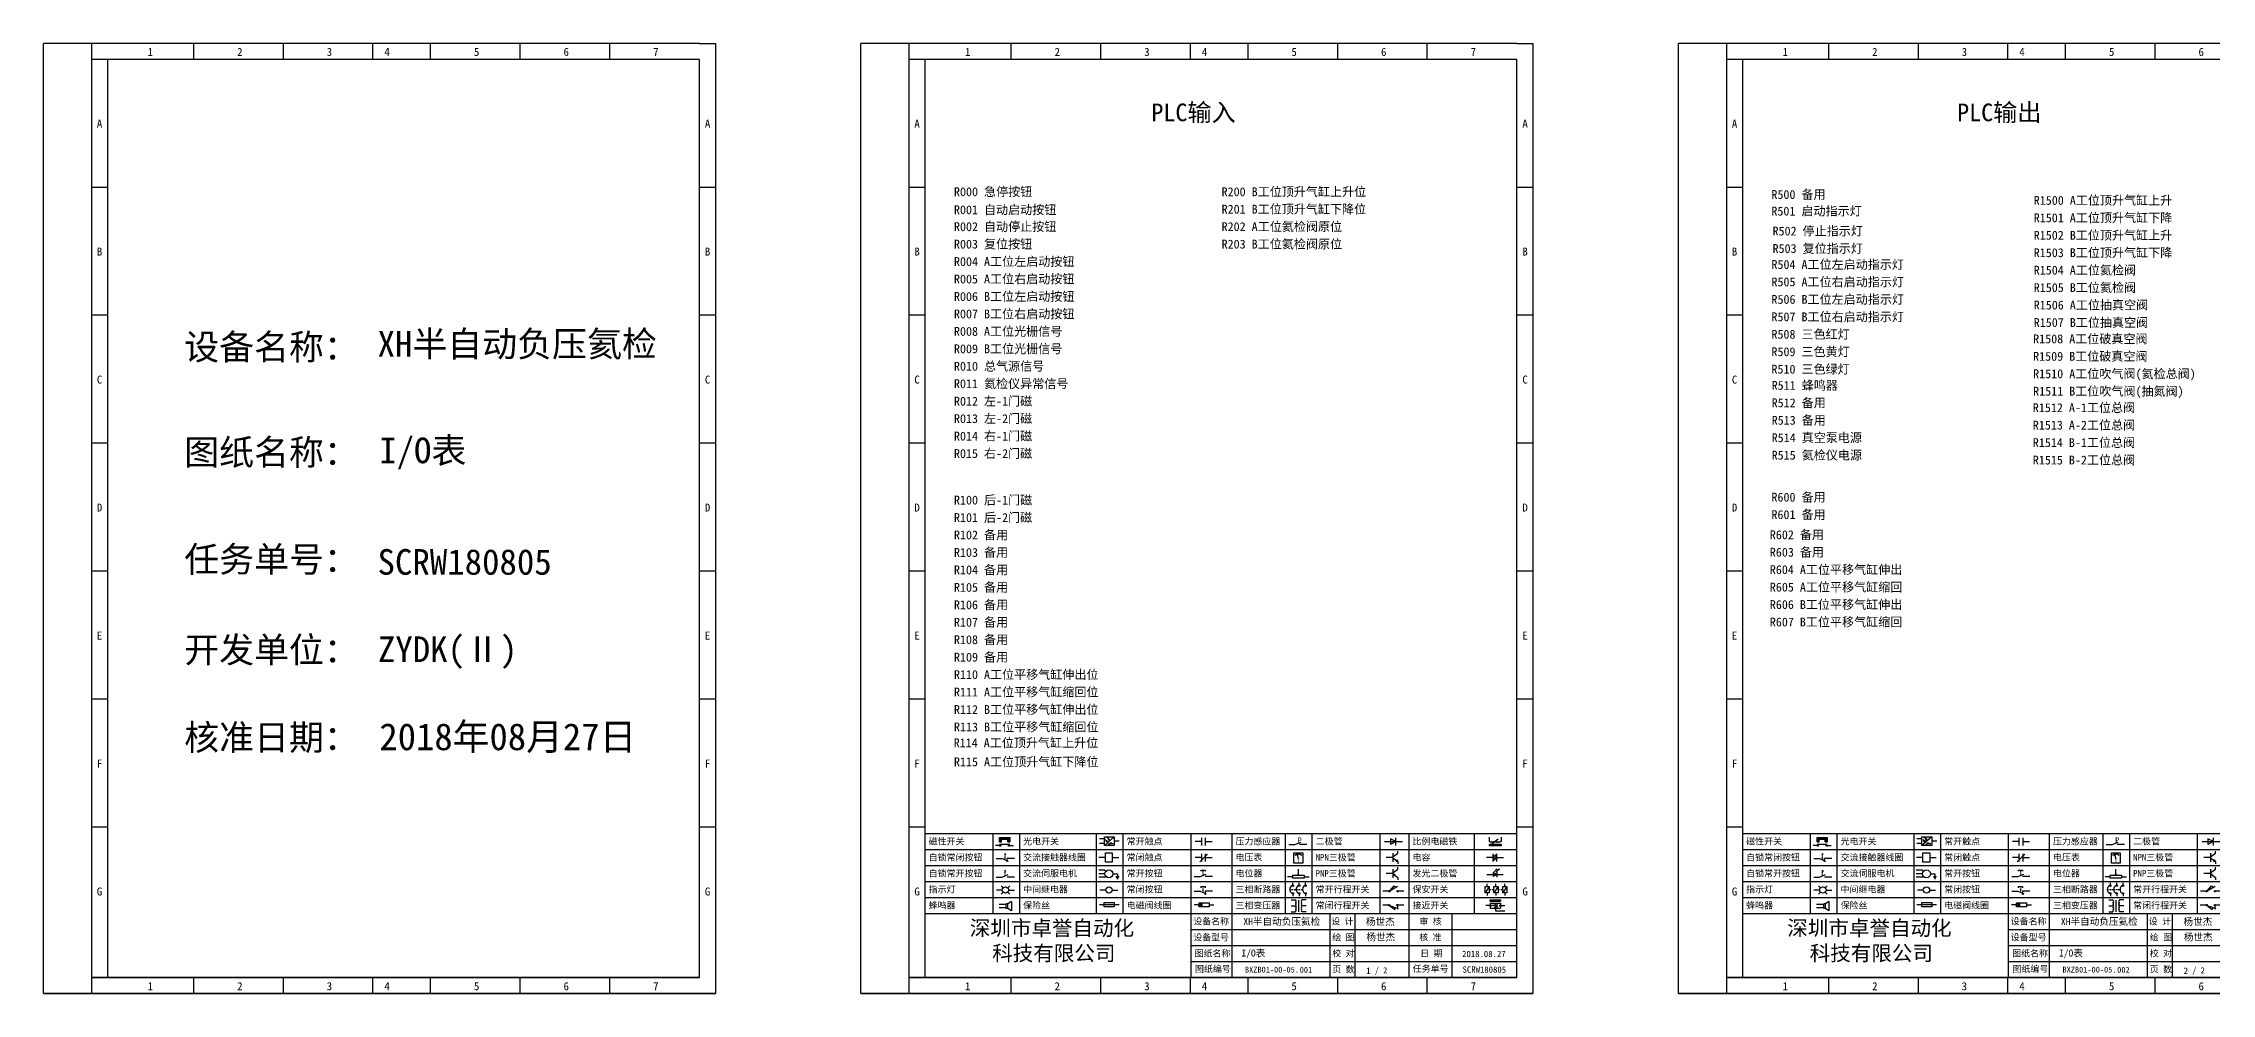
# Model space of a CAD drawing. Header units: millimetres. Extents: x 17694 to 24039, y 10083 to 11109.
# Drawn here: x 22580 to 23325, y 10746 to 11073 of the extents above; entities that cross this region are included whole.
import ezdxf

# ---------------------------------------------------------------- set-up
doc = ezdxf.new("R2010")
doc.units = ezdxf.units.MM
doc.layers.add('AE_BOR', color=1, linetype='Continuous')
doc.layers.add('电气图内容', color=7, linetype='Continuous')
doc.styles.get("Standard").update_dxf_attribs({"font": ''})
doc.styles.add('汉字', font='')
doc.styles.get('Standard').set_extended_font_data('SimSun')
doc.styles.get('汉字').set_extended_font_data('新宋体')

# ---------------------------------------------------------------- blocks, each defined once
blk = doc.blocks.new('磁性开关')
at = {"linetype": 'ByBlock'}
h = blk.add_hatch(dxfattribs=at)
h.set_pattern_fill('ANSI31', color=256, scale=0.1, style=0)
h.paths.add_polyline_path([(-1910.88, -776.69), (-1910.88, -775.29), (-1907.69, -775.29), (-1907.69, -776.69), (-1908.31, -776.69), (-1908.31, -775.79), (-1910.25, -775.79), (-1910.25, -776.69)])
for p, q in [((-1910.91, -777.81), (-1912.09, -777.81)), ((-1910.88, -776.69), (-1910.88, -775.29)), ((-1910.88, -775.29), (-1907.69, -775.29)), ((-1910.88, -776.69), (-1910.25, -776.69)), ((-1910.88, -777.39), (-1907.69, -777.39)), ((-1910.25, -776.69), (-1910.25, -775.79)), ((-1910.25, -775.79), (-1908.31, -775.79)), ((-1908.31, -776.69), (-1908.31, -775.79)), ((-1908.31, -776.69), (-1907.69, -776.69)), ((-1907.69, -775.29), (-1907.69, -776.69)), ((-1907.66, -777.81), (-1906.48, -777.81))]:
    blk.add_line(p, q, dxfattribs=at)
for centre in [(-1910.68, -777.81), (-1907.88, -777.81)]:
    blk.add_circle(centre, 0.225, dxfattribs=at)
blk = doc.blocks.new('*U8')
at = {"linetype": 'ByBlock'}
for p, q in [((-1911.92, -782.07), (-1910.06, -782.07)), ((-1910.06, -782.07), (-1908.18, -782.88)), ((-1909.23, -780.45), (-1909.23, -780.67)), ((-1909.23, -780.45), (-1908.92, -780.84)), ((-1909.23, -780.84), (-1909.23, -781.05)), ((-1909.23, -781.23), (-1909.23, -781.44)), ((-1909.23, -781.61), (-1909.23, -781.83)), ((-1909.23, -782), (-1909.23, -782.21)), ((-1909.23, -782.38), (-1909.23, -782.43)), ((-1908.52, -783.07), (-1908.52, -782.07)), ((-1906.25, -782.07), (-1908.52, -782.07))]:
    blk.add_line(p, q, dxfattribs=at)
blk = doc.blocks.new('常开按钮')
at = {"linetype": 'ByBlock'}
for p, q in [((-1909.9, -785.68), (-1908.56, -785.68)), ((-1909.9, -785.68), (-1909.9, -786.07)), ((-1909.23, -785.68), (-1909.23, -785.89)), ((-1908.56, -785.68), (-1908.56, -786.07)), ((-1911.92, -787.73), (-1910.06, -787.73)), ((-1910.06, -787.73), (-1908.18, -786.93)), ((-1909.23, -786.06), (-1909.23, -786.28)), ((-1909.23, -786.45), (-1909.23, -786.67)), ((-1909.23, -786.84), (-1909.23, -787.05)), ((-1909.23, -787.22), (-1909.23, -787.38)), ((-1906.25, -787.73), (-1908.52, -787.73))]:
    blk.add_line(p, q, dxfattribs=at)
blk = doc.blocks.new('*U11')
at = {"linetype": 'ByBlock'}
for p, q in [((-1910.06, -792.89), (-1908.18, -792.08)), ((-1908.88, -791.17), (-1909.23, -790.71)), ((-1909.23, -790.71), (-1909.23, -790.92)), ((-1909.23, -791.09), (-1909.23, -791.31)), ((-1909.23, -791.48), (-1909.23, -791.69)), ((-1909.23, -791.86), (-1909.23, -792.08)), ((-1909.23, -792.25), (-1909.23, -792.47)), ((-1911.92, -792.89), (-1910.06, -792.89)), ((-1906.25, -792.89), (-1908.52, -792.89))]:
    blk.add_line(p, q, dxfattribs=at)
blk = doc.blocks.new('蜂鸣器')
at = {"linetype": 'ByBlock'}
for p, q in [((-1908.8, -796.48), (-1911.01, -796.48)), ((-1908.8, -797.46), (-1911.01, -797.46)), ((-1908.25, -796.26), (-1908.8, -796.26)), ((-1908.8, -797.68), (-1908.8, -796.26)), ((-1908.25, -797.68), (-1908.8, -797.68)), ((-1907.17, -795.53), (-1908.25, -796.26)), ((-1908.25, -797.68), (-1908.25, -796.26)), ((-1907.17, -798.41), (-1908.25, -797.68)), ((-1907.17, -795.53), (-1907.17, -798.41))]:
    blk.add_line(p, q, dxfattribs=at)
blk = doc.blocks.new('光电开关')
at = {"linetype": 'ByBlock'}
h = blk.add_hatch(dxfattribs=at)
h.set_pattern_fill('ANSI31', color=256, scale=0.01, style=0)
h.set_pattern_definition([(45, (0.172267, 0), (-0.0224506403, 0.0224506403), [])])
h.paths.add_polyline_path([(-1882.44, -776.34), (-1882.5, -775.91), (-1882.68, -776.07)])
h.paths.add_polyline_path([(-1882.86, -776.23), (-1882.44, -776.34), (-1882.68, -776.07)])
h.paths.add_polyline_path([(-1883.05, -776.88), (-1883.11, -776.45), (-1883.29, -776.61)])
h.paths.add_polyline_path([(-1883.47, -776.77), (-1883.05, -776.88), (-1883.29, -776.61)])
for p, q in [((-1884.01, -775.96), (-1885.56, -775.96)), ((-1884.01, -777.39), (-1885.56, -777.39)), ((-1880.91, -775.3), (-1884.01, -778.05)), ((-1883.75, -776.09), (-1883.05, -776.88)), ((-1883.11, -776.45), (-1883.47, -776.77)), ((-1883.05, -776.88), (-1883.47, -776.77)), ((-1883.14, -775.55), (-1882.44, -776.34)), ((-1883.05, -776.88), (-1883.11, -776.45)), ((-1882.5, -775.91), (-1882.86, -776.23)), ((-1882.44, -776.34), (-1882.86, -776.23)), ((-1882.78, -777.47), (-1882.23, -777.47)), ((-1882.44, -776.34), (-1882.5, -775.91)), ((-1882.23, -777.47), (-1882.23, -777.14)), ((-1882.23, -777.14), (-1881.78, -777.14)), ((-1881.78, -777.47), (-1881.78, -777.14)), ((-1881.23, -777.47), (-1881.78, -777.47)), ((-1879.37, -776.67), (-1880.91, -776.67))]:
    blk.add_line(p, q, dxfattribs=at)
blk.add_lwpolyline([(-1884.01, -775.3), (-1880.91, -775.3), (-1880.91, -778.05), (-1884.01, -778.05)], close=True, dxfattribs=at)
blk = doc.blocks.new('交流接触器线圈')
at = {"linetype": 'ByBlock'}
for p, q in [((-1880.82, -781.77), (-1882.87, -781.77)), ((-1878.72, -781.77), (-1876.67, -781.77))]:
    blk.add_line(p, q, dxfattribs=at)
blk.add_lwpolyline([(-1880.82, -780.28), (-1878.72, -780.28), (-1878.72, -783.26), (-1880.82, -783.26)], close=True, dxfattribs=at)
blk = doc.blocks.new('交流伺服电机')
at = {"linetype": 'ByBlock'}
for p, q in [((-1880.97, -785.75), (-1882.94, -785.75)), ((-1880.97, -785.75), (-1880.65, -786.03)), ((-1880.97, -786.85), (-1882.94, -786.85)), ((-1880.97, -787.94), (-1882.94, -787.94)), ((-1880.97, -787.94), (-1880.65, -787.67)), ((-1878.49, -786.85), (-1877.07, -786.85)), ((-1877.54, -787.72), (-1876.59, -787.72)), ((-1877.38, -788.01), (-1876.75, -788.01)), ((-1877.23, -788.29), (-1876.9, -788.29)), ((-1877.07, -786.85), (-1877.07, -787.72))]:
    blk.add_line(p, q, dxfattribs=at)
blk.add_circle((-1879.73, -786.85), 1.24, dxfattribs=at)
blk = doc.blocks.new('中间继电器')
at = {"linetype": 'ByBlock'}
for p, q in [((-1880.72, -791.92), (-1882.54, -791.92)), ((-1878.74, -791.92), (-1876.92, -791.92))]:
    blk.add_line(p, q, dxfattribs=at)
blk.add_circle((-1879.73, -791.92), 0.992, dxfattribs=at)
blk = doc.blocks.new('保险丝')
at = {"linetype": 'ByBlock'}
blk.add_line((-1882.72, -796.49), (-1876.55, -796.49), dxfattribs=at)
blk.add_lwpolyline([(-1881.2, -795.86), (-1878.06, -795.86), (-1878.06, -797.12), (-1881.2, -797.12)], close=True, dxfattribs=at)
blk = doc.blocks.new('指示灯')
at = {"linetype": 'ByBlock'}
for p, q in [((-1854.25, -776.92), (-1856.06, -776.92)), ((-1854.62, -775.59), (-1853.97, -776.23)), ((-1854.62, -778.25), (-1853.97, -777.61)), ((-1851.9, -775.59), (-1852.54, -776.23)), ((-1851.9, -778.25), (-1852.54, -777.61)), ((-1852.26, -776.92), (-1850.45, -776.92))]:
    blk.add_line(p, q, dxfattribs=at)
blk.add_circle((-1853.26, -776.92), 0.992, dxfattribs=at)
blk = doc.blocks.new('常开触点')
at = {"linetype": 'ByBlock'}
for p, q in [((-1853.82, -781.77), (-1855.88, -781.77)), ((-1853.82, -782.99), (-1853.82, -780.56)), ((-1852.6, -782.99), (-1852.6, -780.56)), ((-1852.6, -781.77), (-1850.55, -781.77))]:
    blk.add_line(p, q, dxfattribs=at)
blk = doc.blocks.new('常闭触点')
at = {"linetype": 'ByBlock'}
for p, q in [((-1852.01, -785.66), (-1854.43, -788.1)), ((-1853.82, -787.99), (-1853.82, -785.56)), ((-1852.6, -787.99), (-1852.6, -785.56)), ((-1853.82, -786.77), (-1855.88, -786.77)), ((-1852.6, -786.77), (-1850.55, -786.77))]:
    blk.add_line(p, q, dxfattribs=at)
blk = doc.blocks.new('常闭按钮')
at = {"linetype": 'ByBlock'}
for p, q in [((-1856.13, -792.28), (-1854.28, -792.28)), ((-1854.28, -792.28), (-1852.4, -793.09)), ((-1854.11, -790.83), (-1852.77, -790.83)), ((-1854.11, -790.83), (-1854.11, -791.22)), ((-1853.44, -790.83), (-1853.44, -791.04)), ((-1853.44, -791.21), (-1853.44, -791.43)), ((-1853.44, -791.6), (-1853.44, -791.82)), ((-1853.44, -791.99), (-1853.44, -792.2)), ((-1853.44, -792.37), (-1853.44, -792.53)), ((-1852.77, -790.83), (-1852.77, -791.22)), ((-1850.47, -792.28), (-1852.73, -792.28)), ((-1852.73, -792.28), (-1852.73, -793.43))]:
    blk.add_line(p, q, dxfattribs=at)
blk = doc.blocks.new('电磁阀线圈')
at = {"linetype": 'ByBlock'}
for p, q in [((-1854.61, -796.54), (-1856.17, -796.54)), ((-1854.61, -795.92), (-1853.75, -797.16)), ((-1853.75, -795.92), (-1854.61, -797.16)), ((-1853.75, -795.92), (-1853.75, -797.16)), ((-1851.53, -796.54), (-1849.97, -796.54))]:
    blk.add_line(p, q, dxfattribs=at)
blk.add_lwpolyline([(-1854.61, -795.92), (-1851.53, -795.92), (-1851.53, -797.16), (-1854.61, -797.16)], close=True, dxfattribs=at)
blk = doc.blocks.new('电容')
at = {"linetype": 'ByBlock'}
for p, q in [((-1756.08, -781.77), (-1758.13, -781.77)), ((-1756.08, -782.99), (-1756.08, -780.56)), ((-1754.86, -780.79), (-1756.08, -781.55)), ((-1754.86, -781.44), (-1756.08, -782.2)), ((-1754.86, -781.99), (-1756.08, -782.75)), ((-1754.86, -782.99), (-1754.86, -780.56)), ((-1754.86, -781.77), (-1752.81, -781.77))]:
    blk.add_line(p, q, dxfattribs=at)
blk = doc.blocks.new('电压表')
at = {"linetype": 'ByBlock'}
for p, q in [((-1814.84, -780.75), (-1814.91, -781.13)), ((-1814.6, -781.05), (-1814.91, -781.13)), ((-1814.84, -780.75), (-1814.46, -782.26)), ((-1814.84, -780.75), (-1814.6, -781.05))]:
    blk.add_line(p, q, dxfattribs=at)
blk.add_lwpolyline([(-1815.84, -780.34), (-1813.07, -780.34), (-1813.07, -783.49), (-1815.84, -783.49)], close=True, dxfattribs=at)
blk.add_arc((-1814.46, -782.26), 1.56, 46.83135, 133.16865, dxfattribs=at)
at = {"linetype": 'ByBlock', "insert": (-1814.7, -782.39), "char_height": 0.75, "width": 0.6768, "attachment_point": 1}
blk.add_mtext('V', dxfattribs=at)
blk = doc.blocks.new('电位器')
at = {"linetype": 'ByBlock'}
for p, q in [((-1814.45, -787.3), (-1814.45, -785.39)), ((-1816.21, -787.75), (-1817.79, -787.75)), ((-1814.45, -787.3), (-1814.62, -786.96)), ((-1814.62, -786.96), (-1814.27, -786.96)), ((-1814.45, -787.3), (-1814.27, -786.96)), ((-1812.68, -787.75), (-1811.1, -787.75))]:
    blk.add_line(p, q, dxfattribs=at)
blk.add_lwpolyline([(-1816.21, -787.3), (-1812.68, -787.3), (-1812.68, -788.2), (-1816.21, -788.2)], close=True, dxfattribs=at)
blk = doc.blocks.new('三相断路器')
at = {"linetype": 'ByBlock'}
for p, q in [((-1817.14, -791.74), (-1816.72, -791.74)), ((-1816.45, -791.74), (-1816.03, -791.74)), ((-1816.17, -790.33), (-1816.17, -789.7)), ((-1815.76, -791.74), (-1815.34, -791.74)), ((-1815.07, -791.74), (-1814.65, -791.74)), ((-1814.38, -791.74), (-1813.96, -791.74)), ((-1814.17, -790.33), (-1814.17, -789.7)), ((-1813.69, -791.74), (-1813.27, -791.74)), ((-1812.18, -790.33), (-1812.18, -789.7)), ((-1816.17, -793.19), (-1816.17, -793.83)), ((-1814.17, -793.19), (-1814.17, -793.83)), ((-1812.18, -793.19), (-1812.18, -793.83))]:
    blk.add_line(p, q, dxfattribs=at)
for centre in [(-1816.17, -790.55), (-1814.17, -790.55), (-1812.18, -790.55), (-1816.17, -792.98), (-1814.17, -792.98), (-1812.18, -792.98)]:
    blk.add_circle(centre, 0.219, dxfattribs=at)
for centre in [(-1815.81, -791.74), (-1813.82, -791.74), (-1811.83, -791.74)]:
    blk.add_arc(centre, 1.32, 115.57905, 244.42095, dxfattribs=at)
blk = doc.blocks.new('三相变压器')
at = {"linetype": 'ByBlock'}
for p, q in [((-1816.69, -795.03), (-1815.37, -795.03)), ((-1816.69, -796.87), (-1815.37, -796.87)), ((-1816.69, -798.71), (-1815.37, -798.71)), ((-1815.37, -795.03), (-1815.37, -795.24)), ((-1815.37, -798.71), (-1815.37, -798.5)), ((-1814.34, -798.7), (-1814.34, -795.04)), ((-1812, -795.03), (-1813.32, -795.03)), ((-1813.32, -795.03), (-1813.32, -795.24)), ((-1812, -796.87), (-1813.32, -796.87)), ((-1813.32, -798.71), (-1813.32, -798.5)), ((-1812, -798.71), (-1813.32, -798.71))]:
    blk.add_line(p, q, dxfattribs=at)
for centre, start, end in [((-1815.37, -795.51), 270, 90), ((-1815.37, -796.06), 270, 90), ((-1815.37, -796.6), 270, 90), ((-1815.37, -797.14), 270, 90), ((-1815.37, -797.68), 270, 90), ((-1815.37, -798.23), 270, 90), ((-1813.32, -795.51), 90, 270), ((-1813.32, -796.06), 90, 270), ((-1813.32, -796.6), 90, 270), ((-1813.32, -797.14), 90, 270), ((-1813.32, -797.68), 90, 270), ((-1813.32, -798.23), 90, 270)]:
    blk.add_arc(centre, 0.271, start, end, dxfattribs=at)
blk = doc.blocks.new('二极管')
at = {"linetype": 'ByBlock'}
for p, q in [((-1787.52, -776.77), (-1781.92, -776.77)), ((-1783.97, -776.77), (-1785.69, -775.9)), ((-1785.69, -775.9), (-1785.69, -777.65)), ((-1783.97, -776.77), (-1785.69, -777.65)), ((-1783.97, -777.99), (-1783.97, -775.56))]:
    blk.add_line(p, q, dxfattribs=at)
blk = doc.blocks.new('NPN三极管')
at = {"linetype": 'ByBlock'}
for p, q in [((-1785.73, -781.97), (-1787.81, -781.97)), ((-1785.73, -780.61), (-1785.73, -783.32)), ((-1785.73, -781.82), (-1784.15, -780.66)), ((-1785.73, -782.11), (-1784.15, -783.27)), ((-1784.41, -782.73), (-1784.74, -783.18)), ((-1784.15, -783.27), (-1784.74, -783.18)), ((-1784.15, -783.27), (-1784.41, -782.73)), ((-1784.15, -780.66), (-1784.15, -779.98)), ((-1784.15, -783.27), (-1784.15, -783.96))]:
    blk.add_line(p, q, dxfattribs=at)
blk = doc.blocks.new('发光二极管')
at = {"linetype": 'ByBlock'}
for p, q in [((-1755.78, -785.92), (-1754.89, -785.14)), ((-1754.89, -785.14), (-1755.2, -785.22)), ((-1755.2, -785.22), (-1755.01, -785.43)), ((-1755.08, -785.92), (-1754.18, -785.14)), ((-1754.89, -785.14), (-1755.01, -785.43)), ((-1754.84, -787.63), (-1754.84, -785.92)), ((-1754.18, -785.14), (-1754.49, -785.22)), ((-1754.49, -785.22), (-1754.31, -785.43)), ((-1754.18, -785.14), (-1754.31, -785.43)), ((-1758.01, -786.77), (-1752.89, -786.77)), ((-1754.84, -786.77), (-1756.04, -786.16)), ((-1756.04, -786.16), (-1756.04, -787.39)), ((-1754.84, -786.77), (-1756.04, -787.39))]:
    blk.add_line(p, q, dxfattribs=at)
blk = doc.blocks.new('PNP三极管')
at = {"linetype": 'ByBlock'}
for p, q in [((-1784.9, -785.38), (-1784.9, -788.09)), ((-1784.9, -786.59), (-1783.32, -785.43)), ((-1783.32, -785.43), (-1783.32, -784.75)), ((-1784.9, -786.74), (-1786.98, -786.74)), ((-1784.9, -786.88), (-1783.32, -788.04)), ((-1784.9, -786.88), (-1784.31, -786.97)), ((-1784.9, -786.88), (-1784.64, -787.42)), ((-1784.31, -786.97), (-1784.64, -787.42)), ((-1783.32, -788.04), (-1783.32, -788.73))]:
    blk.add_line(p, q, dxfattribs=at)
blk = doc.blocks.new('常开行程开关')
at = {"linetype": 'ByBlock'}
for p, q in [((-1786.29, -792.3), (-1788.01, -792.3)), ((-1785.89, -792.17), (-1784.52, -790.62)), ((-1785.89, -792.17), (-1783.43, -790.72)), ((-1784.52, -790.62), (-1784.19, -791.17)), ((-1781.48, -792.3), (-1783.21, -792.3))]:
    blk.add_line(p, q, dxfattribs=at)
for centre in [(-1786.07, -792.3), (-1783.42, -792.3)]:
    blk.add_circle(centre, 0.219, dxfattribs=at)
blk = doc.blocks.new('常闭行程开关')
at = {"linetype": 'ByBlock'}
for p, q in [((-1786.34, -796.62), (-1788.07, -796.62)), ((-1785.93, -796.72), (-1783.25, -797.7)), ((-1785.93, -796.72), (-1784.3, -798)), ((-1784.3, -798), (-1784.08, -797.4)), ((-1783.48, -796.84), (-1783.48, -797.85)), ((-1781.54, -796.62), (-1783.26, -796.62))]:
    blk.add_line(p, q, dxfattribs=at)
for centre in [(-1786.12, -796.62), (-1783.48, -796.62)]:
    blk.add_circle(centre, 0.219, dxfattribs=at)
blk = doc.blocks.new('比例电磁阀')
at = {"linetype": 'ByBlock'}
for p, q in [((-1757.26, -775.38), (-1757.26, -776.71)), ((-1757.26, -776.71), (-1757.05, -776.71)), ((-1753.6, -777.73), (-1757.25, -777.73)), ((-1757.25, -778.13), (-1757.25, -777.73)), ((-1753.6, -778.13), (-1757.25, -778.13)), ((-1754.5, -775.98), (-1756.35, -777.44)), ((-1756.35, -777.44), (-1756.25, -777.25)), ((-1756.35, -777.44), (-1756.15, -777.38)), ((-1756.15, -777.38), (-1756.25, -777.25)), ((-1753.58, -776.71), (-1753.8, -776.71)), ((-1753.6, -777.73), (-1753.6, -778.13)), ((-1753.58, -775.38), (-1753.58, -776.71))]:
    blk.add_line(p, q, dxfattribs=at)
for centre in [(-1756.78, -776.71), (-1756.24, -776.71), (-1755.7, -776.71), (-1755.15, -776.71), (-1754.61, -776.71), (-1754.07, -776.71)]:
    blk.add_arc(centre, 0.271, 180, 0, dxfattribs=at)
blk = doc.blocks.new('保安开关')
at = {"linetype": 'ByBlock'}
for p, q in [((-1757.33, -790.79), (-1758.6, -792.81)), ((-1757.96, -790.79), (-1757.96, -789.97)), ((-1757.33, -791.8), (-1756.72, -791.8)), ((-1756.35, -791.8), (-1755.89, -791.8)), ((-1754.54, -790.79), (-1755.81, -792.81)), ((-1755.17, -790.79), (-1755.17, -789.97)), ((-1754.52, -791.8), (-1754.06, -791.8)), ((-1753.69, -791.8), (-1753.08, -791.8)), ((-1751.75, -790.79), (-1753.02, -792.81)), ((-1752.39, -790.79), (-1752.39, -789.97)), ((-1757.96, -792.81), (-1757.96, -793.62)), ((-1755.17, -792.81), (-1755.17, -793.62)), ((-1752.39, -792.81), (-1752.39, -793.62))]:
    blk.add_line(p, q, dxfattribs=at)
for points in [[(-1758.6, -790.79), (-1757.33, -790.79), (-1757.33, -792.81), (-1758.6, -792.81)], [(-1755.81, -790.79), (-1754.54, -790.79), (-1754.54, -792.81), (-1755.81, -792.81)], [(-1753.02, -790.79), (-1751.75, -790.79), (-1751.75, -792.81), (-1753.02, -792.81)]]:
    blk.add_lwpolyline(points, close=True, dxfattribs=at)
blk = doc.blocks.new('接近开关')
at = {"linetype": 'ByBlock'}
h = blk.add_hatch(dxfattribs=at)
h.set_pattern_fill('ANSI31', color=256, scale=0.01, style=0)
h.set_pattern_definition([(45, (-89.131516, -30.795668), (-0.0224506403, 0.0224506403), [])])
h.paths.add_polyline_path([(-1516.96, -1123.35), (-1516.96, -1122.85), (-1513.76, -1122.85), (-1513.76, -1123.35)])
for p, q in [((-1517.18, -1124.71), (-1518.36, -1124.71)), ((-1516.96, -1123.35), (-1516.96, -1122.85)), ((-1516.96, -1122.85), (-1513.76, -1122.85)), ((-1516.96, -1123.35), (-1513.76, -1123.35)), ((-1516.96, -1123.95), (-1513.76, -1123.95)), ((-1516.96, -1123.95), (-1516.96, -1125.47)), ((-1515.91, -1124.71), (-1516.45, -1124.71)), ((-1515.11, -1124.31), (-1515.91, -1124.71)), ((-1515.11, -1125.11), (-1515.91, -1124.71)), ((-1515.33, -1124.53), (-1515.17, -1124.53)), ((-1515.25, -1124.45), (-1515.25, -1124.61)), ((-1515.11, -1124.31), (-1515.11, -1125.11)), ((-1515.11, -1124.48), (-1514.58, -1124.48)), ((-1513.76, -1122.85), (-1513.76, -1123.35)), ((-1513.76, -1123.95), (-1513.76, -1125.47)), ((-1513.54, -1124.71), (-1512.36, -1124.71)), ((-1516.96, -1125.47), (-1513.76, -1125.47)), ((-1515.36, -1125.69), (-1515.36, -1126.36)), ((-1515.36, -1126.36), (-1512.36, -1126.36)), ((-1515.33, -1124.88), (-1515.17, -1124.88)), ((-1515.11, -1124.94), (-1514.58, -1124.94))]:
    blk.add_line(p, q, dxfattribs=at)
for centre in [(-1516.96, -1124.71), (-1513.76, -1124.71), (-1515.36, -1125.47)]:
    blk.add_circle(centre, 0.225, dxfattribs=at)
blk = doc.blocks.new('压力感应器')
at = {"linetype": 'ByBlock'}
for p, q in [((-1817.44, -777.73), (-1815.59, -777.73)), ((-1815.59, -777.73), (-1813.71, -776.93)), ((-1811.78, -777.73), (-1814.05, -777.73))]:
    blk.add_line(p, q, dxfattribs=at)
at = {"linetype": 'ByBlock', "insert": (-1814.65, -775.48), "char_height": 1.68, "width": 1.2242, "attachment_point": 1}
blk.add_mtext('{\\fNSimSun|b0|i0|c134|p49;P}', dxfattribs=at)
blk = doc.blocks.new('卓誉电控竖A4')
at = {"linetype": 'ByBlock'}
for p, q in [((15, 0), (15, -297)), ((205, -5), (15, -5)), ((20, -5), (20, -292)), ((205, -292), (15, -292)), ((15, -292), (205, -292))]:
    blk.add_line(p, q, dxfattribs=at)
for points in [[(25, -5), (20, -5)], [(25, -5), (20, -5)], [(47, -5), (47, 0)], [(75, -5), (75, 0)], [(103, -5), (103, 0)], [(121, -5), (121, 0)], [(149, -5), (149, 0)], [(177, -5), (177, 0)], [(205, -292), (205, -5)], [(20, -45), (15, -45)], [(210, -45), (205, -45)], [(20, -85), (15, -85)], [(210, -85), (205, -85)], [(20, -125), (15, -125)], [(210, -125), (205, -125)], [(20, -165), (15, -165)], [(210, -165), (205, -165)], [(20, -205), (15, -205)], [(210, -205), (205, -205)], [(20, -245), (15, -245)], [(20, -247), (205, -247)], [(41.19, -247), (41.19, -272)], [(49.53, -247), (49.53, -272)], [(73.56, -247), (73.56, -272)], [(81.89, -247), (81.89, -272)], [(103.09, -247), (103.09, -292)], [(115.88, -247), (115.88, -292)], [(132.61, -247), (132.61, -272)], [(140.95, -247), (140.95, -272)], [(162.14, -247), (162.14, -272)], [(171.19, -247), (171.19, -272)], [(191.67, -247), (191.67, -272)], [(210, -245), (205, -245)], [(20, -252), (205, -252)], [(20, -257), (205, -257)], [(20, -262), (205, -262)], [(20, -267), (205, -267)], [(20, -272), (205, -272)], [(103.09, -277), (205, -277)], [(146.52, -272), (146.52, -292)], [(154.33, -272), (154.33, -292)], [(171.19, -272), (171.19, -292)], [(184.65, -272.12), (184.65, -292.12)], [(103.09, -282), (205, -282)], [(103.09, -287), (205, -287)], [(47, -297), (47, -292)], [(75, -297), (75, -292)], [(103, -297), (103, -292)], [(121, -297), (121, -292)], [(149, -297), (149, -292)], [(177, -297), (177, -292)]]:
    blk.add_lwpolyline(points, dxfattribs=at)
at = {"layer": 'AE_BOR', "linetype": 'ByBlock'}
for p, q in [((0, -297), (0, 0)), ((20, 0), (0, 0)), ((205, 0), (20, 0)), ((205, 0), (210, 0)), ((210, 0), (210, -297)), ((210, -297), (0, -297)), ((0, -297), (210, -297))]:
    blk.add_line(p, q, dxfattribs=at)
at = {"linetype": 'ByBlock'}
for name, p in [('磁性开关', (1954.21, 527.09)), ('光电开关', (1960.1, 527.3)), ('光电开关', (1960.1, 527.3)), ('常开触点', (1960.32, 532.3)), ('压力感应器', (1951.16, 527.3)), ('二极管', (1951.16, 527.3)), ('比例电磁阀', (1953.64, 527.3)), ('*U8', (1954.21, 527.3)), ('交流接触器线圈', (1957.26, 527.3)), ('常闭触点', (1960.32, 532.3)), ('电压表', (1951.16, 527.3)), ('NPN三极管', (1951.98, 527.53)), ('PNP三极管', (1951.16, 527.3)), ('电容', (1953.64, 527.3)), ('*U11', (1954.21, 532.3)), ('指示灯', (1898.43, 512.3)), ('交流伺服电机', (1957.26, 527.3)), ('中间继电器', (1957.26, 527.3)), ('常开按钮', (2016.1, 527.3)), ('常闭按钮', (1960.32, 527.3)), ('电位器', (1951.16, 527.3)), ('三相断路器', (1951.16, 527.3)), ('常开行程开关', (1951.16, 527.3)), ('保安开关', (1953.64, 527.3)), ('发光二极管', (1953.64, 527.01)), ('蜂鸣器', (1954.21, 527.3)), ('保险丝', (1957.26, 527.3)), ('电磁阀线圈', (1960.32, 527.3)), ('三相变压器', (1951.16, 527.3)), ('常闭行程开关', (1951.16, 527.3)), ('接近开关', (1713.64, 855.22))]:
    blk.add_blockref(name, p, dxfattribs=at)
at = {"linetype": 'ByBlock', "char_height": 2.5, "attachment_point": 1}
for s, insert, width in [('{\\fKaiTi_GB2312|b0|i0|c134|p0;1}', (32.54, -1.43), 11.7517), ('{\\fKaiTi_GB2312|b0|i0|c134|p0;2}', (60.54, -1.43), 11.7517), ('{\\fKaiTi_GB2312|b0|i0|c134|p0;3}', (88.54, -1.43), 11.7517), ('{\\fKaiTi_GB2312|b0|i0|c134|p0;4}', (106.54, -1.43), 11.7517), ('{\\fKaiTi_GB2312|b0|i0|c134|p0;5}', (134.54, -1.43), 11.7517), ('{\\fKaiTi_GB2312|b0|i0|c134|p0;6}', (162.54, -1.43), 11.7517), ('{\\fKaiTi_GB2312|b0|i0|c134|p0;7}', (190.54, -1.43), 11.7517), ('{\\fKaiTi_GB2312|b0|i0|c134|p0;A}', (16.71, -23.83), 5), ('{\\fKaiTi_GB2312|b0|i0|c134|p0;A}', (206.71, -23.83), 5), ('{\\fKaiTi_GB2312|b0|i0|c134|p0;B}', (16.71, -63.83), 5), ('{\\fKaiTi_GB2312|b0|i0|c134|p0;B}', (206.71, -63.83), 5), ('{\\fKaiTi_GB2312|b0|i0|c134|p0;C}', (16.71, -103.83), 5), ('{\\fKaiTi_GB2312|b0|i0|c134|p0;C}', (206.71, -103.83), 5), ('{\\fKaiTi_GB2312|b0|i0|c134|p0;D}', (16.71, -143.83), 5), ('{\\fKaiTi_GB2312|b0|i0|c134|p0;D}', (206.71, -143.83), 5), ('{\\fKaiTi_GB2312|b0|i0|c134|p0;E}', (16.71, -183.83), 5), ('{\\fKaiTi_GB2312|b0|i0|c134|p0;E}', (206.71, -183.83), 5), ('{\\fKaiTi_GB2312|b0|i0|c134|p0;F}', (16.71, -223.83), 5), ('{\\fKaiTi_GB2312|b0|i0|c134|p0;F}', (206.71, -223.83), 5), ('{\\fKaiTi_GB2312|b0|i0|c134|p0;G}', (16.71, -263.83), 5), ('{\\fKaiTi_GB2312|b0|i0|c134|p0;G}', (206.71, -263.83), 5), ('{\\fKaiTi_GB2312|b0|i0|c134|p0;1}', (32.54, -293.43), 11.7517), ('{\\fKaiTi_GB2312|b0|i0|c134|p0;2}', (60.54, -293.43), 11.7517), ('{\\fKaiTi_GB2312|b0|i0|c134|p0;3}', (88.54, -293.43), 11.7517), ('{\\fKaiTi_GB2312|b0|i0|c134|p0;4}', (106.54, -293.43), 11.7517), ('{\\fKaiTi_GB2312|b0|i0|c134|p0;5}', (134.54, -293.43), 11.7517), ('{\\fKaiTi_GB2312|b0|i0|c134|p0;6}', (162.54, -293.43), 11.7517), ('{\\fKaiTi_GB2312|b0|i0|c134|p0;7}', (190.54, -293.43), 11.7517)]:
    blk.add_mtext(s, dxfattribs=dict(at, insert=insert, width=width))
at = {"char_height": 2, "attachment_point": 1, "style": '汉字'}
for s, insert in [('{\\fKaiTi_GB2312|b0|i0|c134|p49;磁性开关}', (21.19, -248.4)), ('{\\fKaiTi_GB2312|b0|i0|c134|p49;光电开关}', (50.71, -248.4)), ('{\\fKaiTi_GB2312|b0|i0|c134|p49;常开触点}', (83.08, -248.4)), ('{\\fKaiTi_GB2312|b0|i0|c134|p49;压力感应器}', (117.07, -248.4)), ('{\\fKaiTi_GB2312|b0|i0|c134|p49;二极管}', (142.13, -248.4)), ('{\\fKaiTi_GB2312|b0|i0|c134|p49;比例电磁铁}', (172.38, -248.4)), ('{\\fKaiTi_GB2312|b0|i0|c134|p49;自锁常闭按钮}', (21.19, -253.4)), ('{\\fKaiTi_GB2312|b0|i0|c134|p49;交流接触器线圈}', (50.71, -253.4)), ('{\\fKaiTi_GB2312|b0|i0|c134|p49;常闭触点}', (83.08, -253.4)), ('{\\fKaiTi_GB2312|b0|i0|c134|p49;电压表}', (117.07, -253.4)), ('{\\fKaiTi_GB2312|b0|i0|c134|p49;NPN三极管}', (142.13, -253.4)), ('{\\fKaiTi_GB2312|b0|i0|c134|p49;电容}', (172.38, -253.4)), ('{\\fKaiTi_GB2312|b0|i0|c134|p49;指示灯}', (21.19, -263.4)), ('{\\fKaiTi_GB2312|b0|i0|c134|p49;自锁常开按钮}', (21.19, -258.4)), ('{\\fKaiTi_GB2312|b0|i0|c134|p49;交流伺服电机}', (50.71, -258.4)), ('{\\fKaiTi_GB2312|b0|i0|c134|p49;中间继电器}', (50.71, -263.4)), ('{\\fKaiTi_GB2312|b0|i0|c134|p49;常开按钮}', (83.08, -258.4)), ('{\\fKaiTi_GB2312|b0|i0|c134|p49;常闭按钮}', (83.08, -263.4)), ('{\\fKaiTi_GB2312|b0|i0|c134|p49;三相断路器}', (117.07, -263.4)), ('{\\fKaiTi_GB2312|b0|i0|c134|p49;电位器}', (117.07, -258.4)), ('{\\fKaiTi_GB2312|b0|i0|c134|p49;PNP三极管}', (142.13, -258.4)), ('{\\fKaiTi_GB2312|b0|i0|c134|p49;常开行程开关}', (142.13, -263.4)), ('{\\fKaiTi_GB2312|b0|i0|c134|p49;保安开关}', (172.38, -263.4)), ('{\\fKaiTi_GB2312|b0|i0|c134|p49;发光二极管}', (172.38, -258.4)), ('{\\fKaiTi_GB2312|b0|i0|c134|p49;蜂鸣器}', (21.19, -268.4)), ('{\\fKaiTi_GB2312|b0|i0|c134|p49;保险丝}', (50.71, -268.4)), ('{\\fKaiTi_GB2312|b0|i0|c134|p49;电磁阀线圈}', (83.08, -268.4)), ('{\\fKaiTi_GB2312|b0|i0|c134|p49;三相变压器}', (117.07, -268.4)), ('{\\fKaiTi_GB2312|b0|i0|c134|p49;常闭行程开关}', (142.13, -268.4)), ('{\\fKaiTi_GB2312|b0|i0|c134|p49;接近开关}', (172.38, -268.4)), ('{\\fKaiTi_GB2312|b0|i0|c134|p0;设备名称}', (103.85, -273.4)), ('{\\fKaiTi_GB2312|b0|i0|c134|p0;设 计}', (146.98, -273.4)), ('{\\fKaiTi_GB2312|b0|i0|c134|p0;审 核}', (174.56, -273.4)), ('{\\fKaiTi_GB2312|b0|i0|c134|p0;设备型号}', (103.85, -278.4)), ('{\\fKaiTi_GB2312|b0|i0|c134|p0;图纸名称}', (104.3, -283.4)), ('{\\fKaiTi_GB2312|b0|i0|c134|p0;校 对}', (147.31, -283.4)), ('{\\fKaiTi_GB2312|b0|i0|c134|p0;绘 图}', (147.31, -278.4)), ('{\\fKaiTi_GB2312|b0|i0|c134|p0;核 准}', (174.49, -278.4)), ('{\\fKaiTi_GB2312|b0|i0|c134|p0;日 期}', (174.8, -283.4)), ('{\\fKaiTi_GB2312|b0|i0|c134|p0;图纸编号}', (104.4, -288.28)), ('{\\fKaiTi_GB2312|b0|i0|c134|p0;页 数}', (147.31, -288.4)), ('{\\fKaiTi_GB2312|b0|i0|c134|p0;任务单号}', (172.46, -288.2))]:
    blk.add_mtext(s, dxfattribs=dict(at, insert=insert))
at = {"color": 0, "lineweight": -2}
for s, insert, char_height, width, attachment_point in [('\\pi2.2025;深圳市卓誉自动化\\P\\pi9.2099;科技有限公司', (31.83, -274.14), 4.7064, 57.4048, 1), ('{\\C256;BXZB01-00-05.}', (128.47, -289.5), 1.8182, 30.6409, 5)]:
    blk.add_mtext(s, dxfattribs=dict(at, insert=insert, char_height=char_height, width=width, attachment_point=attachment_point))
at = {"insert": (119.53, -273.33), "char_height": 2.2, "width": 30.1279, "attachment_point": 1, "style": '汉字'}
blk.add_mtext('XH半自动负压氦检', dxfattribs=at)
for s, insert, char_height, width, attachment_point in [('杨世杰', (157.84, -273.39), 2.2, 11.5284, 1), ('{\\fKaiTi_GB2312|b0|i0|c134|p49;I/O表}', (118.92, -283.21), 2.2, 19.1254, 1), ('杨世杰', (157.96, -278.21), 2.2, 11.8367, 1), ('{\\fKaiTi_GB2312|b0|i0|c134|p49;2018.08.27}', (187.88, -283.59), 2, 15.8259, 1), ('{\\fKaiTi_GB2312|b0|i0|c134|p49;/ 2}', (160.59, -288.77), 1.92, 6.0997, 1), ('{\\fKaiTi_GB2312|b0|i0|c134|p49;SCRW180805}', (194.82, -289.5), 2, 20.3537, 5)]:
    blk.add_mtext(s, dxfattribs=dict(insert=insert, char_height=char_height, width=width, attachment_point=attachment_point))

msp = doc.modelspace()

# ---------------------------------------------------------------- linework, layer by layer
at = {"linetype": 'ByBlock'}
for p, q in [((22596.117, 11072.701), (22596.117, 10746.001)), ((22805.117, 11067.201), (22596.117, 11067.201)), ((22601.617, 11067.201), (22601.617, 10751.501)), ((22596.117, 10751.501), (22805.117, 10751.501)), ((22805.117, 10751.501), (22596.117, 10751.501))]:
    msp.add_line(p, q, dxfattribs=at)
for points in [[(22631.317, 11067.201), (22631.317, 11072.701)], [(22662.117, 11067.201), (22662.117, 11072.701)], [(22692.917, 11067.201), (22692.917, 11072.701)], [(22712.717, 11067.201), (22712.717, 11072.701)], [(22743.517, 11067.201), (22743.517, 11072.701)], [(22774.317, 11067.201), (22774.317, 11072.701)], [(22607.117, 11067.201), (22601.617, 11067.201)], [(22607.117, 11067.201), (22601.617, 11067.201)], [(22805.117, 10751.501), (22805.117, 11067.201)], [(22601.617, 11023.201), (22596.117, 11023.201)], [(22810.617, 11023.201), (22805.117, 11023.201)], [(22601.617, 10979.201), (22596.117, 10979.201)], [(22810.617, 10979.201), (22805.117, 10979.201)], [(22601.617, 10935.201), (22596.117, 10935.201)], [(22810.617, 10935.201), (22805.117, 10935.201)], [(22601.617, 10891.201), (22596.117, 10891.201)], [(22810.617, 10891.201), (22805.117, 10891.201)], [(22601.617, 10847.201), (22596.117, 10847.201)], [(22810.617, 10847.201), (22805.117, 10847.201)], [(22601.617, 10803.201), (22596.117, 10803.201)], [(22810.617, 10803.201), (22805.117, 10803.201)], [(22631.317, 10746.001), (22631.317, 10751.501)], [(22662.117, 10746.001), (22662.117, 10751.501)], [(22692.917, 10746.001), (22692.917, 10751.501)], [(22712.717, 10746.001), (22712.717, 10751.501)], [(22743.517, 10746.001), (22743.517, 10751.501)], [(22774.317, 10746.001), (22774.317, 10751.501)]]:
    msp.add_lwpolyline(points, dxfattribs=at)
at = {"layer": 'AE_BOR', "linetype": 'ByBlock'}
for p, q in [((22579.617, 10746.001), (22579.617, 11072.701)), ((22601.617, 11072.701), (22579.617, 11072.701)), ((22805.117, 11072.701), (22601.617, 11072.701)), ((22805.117, 11072.701), (22810.617, 11072.701)), ((22810.617, 11072.701), (22810.617, 10746.001)), ((22810.617, 10746.001), (22579.617, 10746.001)), ((22579.617, 10746.001), (22810.617, 10746.001))]:
    msp.add_line(p, q, dxfattribs=at)

# ---------------------------------------------------------------- block references
at = {"xscale": 1.1, "yscale": 1.1, "zscale": 1.1}
for p in [(22860.617, 11072.701), (23141.617, 11072.701)]:
    msp.add_blockref('卓誉电控竖A4', p, dxfattribs=at)

# ---------------------------------------------------------------- texts
at = {"linetype": 'ByBlock', "char_height": 2.75, "attachment_point": 1}
for s, insert, width in [('{\\fKaiTi_GB2312|b0|i0|c134|p0;1}', (22615.416, 11071.13), 12.92687), ('{\\fKaiTi_GB2312|b0|i0|c134|p0;2}', (22646.216, 11071.13), 12.92687), ('{\\fKaiTi_GB2312|b0|i0|c134|p0;3}', (22677.016, 11071.13), 12.92687), ('{\\fKaiTi_GB2312|b0|i0|c134|p0;4}', (22696.816, 11071.13), 12.92687), ('{\\fKaiTi_GB2312|b0|i0|c134|p0;5}', (22727.616, 11071.13), 12.92687), ('{\\fKaiTi_GB2312|b0|i0|c134|p0;6}', (22758.416, 11071.13), 12.92687), ('{\\fKaiTi_GB2312|b0|i0|c134|p0;7}', (22789.216, 11071.13), 12.92687), ('{\\fKaiTi_GB2312|b0|i0|c134|p0;A}', (22597.996, 11046.489), 5.5), ('{\\fKaiTi_GB2312|b0|i0|c134|p0;A}', (22806.996, 11046.489), 5.5), ('{\\fKaiTi_GB2312|b0|i0|c134|p0;B}', (22597.996, 11002.489), 5.5), ('{\\fKaiTi_GB2312|b0|i0|c134|p0;B}', (22806.996, 11002.489), 5.5), ('{\\fKaiTi_GB2312|b0|i0|c134|p0;C}', (22597.996, 10958.489), 5.5), ('{\\fKaiTi_GB2312|b0|i0|c134|p0;C}', (22806.996, 10958.489), 5.5), ('{\\fKaiTi_GB2312|b0|i0|c134|p0;D}', (22597.996, 10914.489), 5.5), ('{\\fKaiTi_GB2312|b0|i0|c134|p0;D}', (22806.996, 10914.489), 5.5), ('{\\fKaiTi_GB2312|b0|i0|c134|p0;E}', (22597.996, 10870.489), 5.5), ('{\\fKaiTi_GB2312|b0|i0|c134|p0;E}', (22806.996, 10870.489), 5.5), ('{\\fKaiTi_GB2312|b0|i0|c134|p0;F}', (22597.996, 10826.489), 5.5), ('{\\fKaiTi_GB2312|b0|i0|c134|p0;F}', (22806.996, 10826.489), 5.5), ('{\\fKaiTi_GB2312|b0|i0|c134|p0;G}', (22597.996, 10782.489), 5.5), ('{\\fKaiTi_GB2312|b0|i0|c134|p0;G}', (22806.996, 10782.489), 5.5), ('{\\fKaiTi_GB2312|b0|i0|c134|p0;1}', (22615.416, 10749.93), 12.92687), ('{\\fKaiTi_GB2312|b0|i0|c134|p0;2}', (22646.216, 10749.93), 12.92687), ('{\\fKaiTi_GB2312|b0|i0|c134|p0;3}', (22677.016, 10749.93), 12.92687), ('{\\fKaiTi_GB2312|b0|i0|c134|p0;4}', (22696.816, 10749.93), 12.92687), ('{\\fKaiTi_GB2312|b0|i0|c134|p0;5}', (22727.616, 10749.93), 12.92687), ('{\\fKaiTi_GB2312|b0|i0|c134|p0;6}', (22758.416, 10749.93), 12.92687), ('{\\fKaiTi_GB2312|b0|i0|c134|p0;7}', (22789.216, 10749.93), 12.92687)]:
    msp.add_mtext(s, dxfattribs=dict(at, insert=insert, width=width))
at = {"attachment_point": 1}
for s, insert, char_height, width in [('{\\fKaiTi_GB2312|b0|i0|c134|p49;\\C7;PLC\\fSimSun|b0|i0|c134|p2;输入}', (22960.477, 11052.006), 6.075, 719.83479), ('{\\fKaiTi_GB2312|b1|i0|c134|p49;\\C7;PLC\\fSimSun|b0|i0|c134|p2;输出}', (23237.442, 11052.006), 6.075, 719.83479), ('R000 急停按钮', (22892.617, 11023.201), 3.0375, 359.91739), ('R200 B工位顶升气缸上升位', (22984.617, 11023.201), 3.0375, 359.91739), ('R001 自动启动按钮', (22892.617, 11017), 3.0375, 359.91739), ('{\\C7;R201 }B工位顶升气缸下降位', (22984.617, 11017.201), 3.0375, 359.91739), ('{\\C7;R501 }启动指示灯', (23173.595, 11016.552), 3.0375, 359.91739), ('{\\C7;R500 }备用', (23173.607, 11022.259), 3.0375, 359.91739), ('R1500 A工位顶升气缸上升', (23263.775, 11020.243), 3.0375, 359.91739), ('R002 自动停止按钮', (22892.617, 11011.201), 3.0375, 359.91739), ('{\\C7;R202 }A工位氦检阀原位', (22984.617, 11011.201), 3.0375, 359.91739), ('{\\C7;R502 }停止指示灯', (23173.997, 11009.691), 3.0375, 359.91739), ('R1501 A工位顶升气缸下降', (23263.775, 11014.243), 3.0375, 359.91739), ('{\\C7;R1502 }B工位顶升气缸上升', (23263.775, 11008.243), 3.0375, 359.91739), ('R003 复位按钮', (22892.617, 11005.201), 3.0375, 359.91739), ('{\\C7;R203 }B工位氦检阀原位', (22984.617, 11005.201), 3.0375, 359.91739), ('{\\C7;R503 }复位指示灯', (23173.997, 11003.691), 3.0375, 359.91739), ('R1503 B工位顶升气缸下降', (23263.775, 11002.243), 3.0375, 359.91739), ('R004 A工位左启动按钮', (22892.617, 10999.201), 3.0375, 359.91739), ('R005 A工位右启动按钮', (22892.617, 10993.201), 3.0375, 359.91739), ('{\\C7;R504 }A工位左启动指示灯', (23173.617, 10998.201), 3.0375, 359.91739), ('{\\C7;R1504 }A工位氦检阀', (23263.775, 10996.243), 3.0375, 359.91739), ('R006 B工位左启动按钮', (22892.617, 10987.201), 3.0375, 359.91739), ('{\\C7;R505 }A工位右启动指示灯', (23173.617, 10992.201), 3.0375, 359.91739), ('R506 B工位左启动指示灯', (23173.617, 10986.201), 3.0375, 359.91739), ('R1505 B工位氦检阀', (23263.775, 10990.243), 3.0375, 359.91739), ('R007 B工位右启动按钮', (22892.617, 10981.201), 3.0375, 359.91739), ('R507 B工位右启动指示灯', (23173.617, 10980.201), 3.0375, 359.91739), ('R1506 A工位抽真空阀', (23263.775, 10984.243), 3.0375, 359.91739), ('R1507 B工位抽真空阀', (23263.775, 10978.243), 3.0375, 359.91739), ('R508 三色红灯', (23173.617, 10974.201), 3.0375, 359.91739), ('R1508 A工位破真空阀', (23263.572, 10972.619), 3.0375, 359.91739), ('R009 B工位光栅信号', (22892.617, 10969.201), 3.0375, 359.91739), ('R010 总气源信号', (22892.617, 10963.201), 3.0375, 359.91739), ('R509 三色黄灯', (23173.617, 10968.201), 3.0375, 359.91739), ('{\\C7;R1509 }B工位破真空阀', (23263.572, 10966.619), 3.0375, 359.91739), ('R011 氦检仪异常信号', (22892.617, 10957.201), 3.0375, 359.91739), ('R510 三色绿灯', (23173.617, 10962.201), 3.0375, 359.91739), ('R511 蜂鸣器', (23173.692, 10956.637), 3.0375, 359.91739), ('R1510 {\\C1;A工位吹气阀}(氦检总阀)', (23263.572, 10960.619), 3.0375, 359.91739), ('R012 左-1门磁', (22892.617, 10951.201), 3.0375, 359.91739), ('{\\C7;R512 }备用', (23173.692, 10950.637), 3.0375, 359.91739), ('R1512 A-1工位总阀', (23263.463, 10948.961), 3.0375, 359.91739), ('{\\C7;R1511 \\C1;B工位吹气阀}(抽氮阀)', (23263.572, 10954.619), 3.0375, 359.91739), ('R013 左-2门磁', (22892.617, 10945.201), 3.0375, 359.91739), ('R513 备用', (23173.692, 10944.637), 3.0375, 359.91739), ('R1513 A-2工位总阀', (23263.463, 10942.961), 3.0375, 359.91739), ('R014 右-1门磁', (22892.617, 10939.201), 3.0375, 359.91739), ('{\\C7;R514 }真空泵电源', (23173.692, 10938.637), 3.0375, 359.91739), ('R1514 B-1工位总阀', (23263.463, 10936.961), 3.0375, 359.91739), ('R015 右-2门磁', (22892.617, 10933.201), 3.0375, 359.91739), ('{\\C7;R515 }氦检仪电源', (23173.692, 10932.637), 3.0375, 359.91739), ('R1515 B-2工位总阀', (23263.463, 10930.961), 3.0375, 359.91739), ('R100 后-1门磁', (22892.617, 10917.201), 3.0375, 359.91739), ('R101 后-2门磁', (22892.617, 10911.201), 3.0375, 359.91739), ('R600 备用', (23173.617, 10918.201), 3.0375, 359.91739), ('R601 {\\fSimSun|b0|i0|c134|p2;备用}', (23173.617, 10912.201), 3.0375, 359.91739), ('R102 {\\fSimSun|b0|i0|c134|p2;备用}', (22892.617, 10905.201), 3.0375, 359.91739), ('R602 {\\fSimSun|b0|i0|c134|p2;备用}', (23173.063, 10905.28), 3.0375, 359.91739), ('R103 {\\fSimSun|b0|i0|c134|p2;备用}', (22892.617, 10899.201), 3.0375, 359.91739), ('R603 {\\fSimSun|b0|i0|c134|p2;备用}', (23173.063, 10899.28), 3.0375, 359.91739), ('R104 {\\fSimSun|b0|i0|c134|p2;备用}', (22892.617, 10893.201), 3.0375, 359.91739), ('R604 A工位平移气缸伸出', (23173.063, 10893.28), 3.0375, 359.91739), ('R105 {\\fSimSun|b0|i0|c134|p2;备用}', (22892.617, 10887.201), 3.0375, 359.91739), ('R106 {\\fSimSun|b0|i0|c134|p2;备用}', (22892.617, 10881.201), 3.0375, 359.91739), ('R605 A工位平移气缸缩回', (23173.063, 10887.28), 3.0375, 359.91739), ('R606 B工位平移气缸伸出', (23173.063, 10881.28), 3.0375, 359.91739), ('R107 {\\fSimSun|b0|i0|c134|p2;备用}', (22892.617, 10875.201), 3.0375, 359.91739), ('R607 B工位平移气缸缩回', (23173.063, 10875.28), 3.0375, 359.91739), ('R108 {\\fSimSun|b0|i0|c134|p2;备用}', (22892.617, 10869.201), 3.0375, 359.91739), ('R109 {\\fSimSun|b0|i0|c134|p2;备用}', (22892.617, 10863.201), 3.0375, 359.91739), ('R110 A工位平移气缸伸出位', (22892.617, 10857.201), 3.0375, 359.91739), ('{\\C7;R111 }A工位平移气缸缩回位', (22892.617, 10851.201), 3.0375, 359.91739), ('R112 B工位平移气缸伸出位', (22892.617, 10845.201), 3.0375, 359.91739), ('R113 B工位平移气缸缩回位', (22892.617, 10839.201), 3.0375, 359.91739), ('R114 A工位顶升气缸上升位', (22892.522, 10833.755), 3.0375, 359.91739), ('{\\C7;R115 }A工位顶升气缸下降位', (22892.617, 10827.201), 3.0375, 359.91739)]:
    msp.add_mtext(s, dxfattribs=dict(at, insert=insert, char_height=char_height, width=width))
at = {"color": 0, "insert": (22892.617, 10975.201), "char_height": 3.0375, "width": 359.91739, "attachment_point": 1}
msp.add_mtext('{\\C256;R008 A工位光栅信号}', dxfattribs=at)
at = {"color": 3, "lineweight": 211, "insert": (22695.059, 10937.161), "char_height": 8.8, "width": 113.79098, "attachment_point": 1}
msp.add_mtext('{\\fSimSun|b1|i0|c134|p2;\\C256;I/O表}', dxfattribs=at)
at = {"color": 0, "lineweight": -2, "attachment_point": 1}
for s, insert, char_height, width in [('001', (23011.465, 10755.183), 2, 4.55218), ('1', (23034.275, 10755.01), 2.3, 2.99514), ('002', (23292.465, 10755.183), 2, 4.55218), ('2', (23315.275, 10755.01), 2.3, 2.99514)]:
    msp.add_mtext(s, dxfattribs=dict(at, insert=insert, char_height=char_height, width=width))
at = {"layer": '电气图内容', "color": 7, "attachment_point": 1}
for s, insert, char_height in [('设备名称：', (22628.035, 10972.739), 8.8), ('XH半自动负压氦检', (22694.495, 10973.775), 8.8), ('图纸名称：', (22628.035, 10936.539), 8.8), ('任务单号：', (22628.035, 10899.736), 8.8), ('SCRW180805', (22694.495, 10898.825), 8.8), ('开发单位：', (22628.035, 10868.62), 8.8), ('{\\C256;ZYDK(Ⅱ)}', (22694.615, 10868.815), 8.8), ('核准日期：', (22628.035, 10838.515), 8.8), ('{\\fKaiTi_GB2312|b0|i0|c134|p49;\\C256;2018\\fSimSun|b0|i0|c134|p2;年\\fKaiTi_GB2312|b0|i0|c134|p49;08\\fSimSun|b0|i0|c134|p2;月\\fKaiTi_GB2312|b0|i0|c134|p49;27\\fSimSun|b0|i0|c134|p2;日}', (22695.121, 10838.964), 9.261945)]:
    msp.add_mtext(s, dxfattribs=dict(at, insert=insert, char_height=char_height))

doc.saveas('drawing.dxf')
